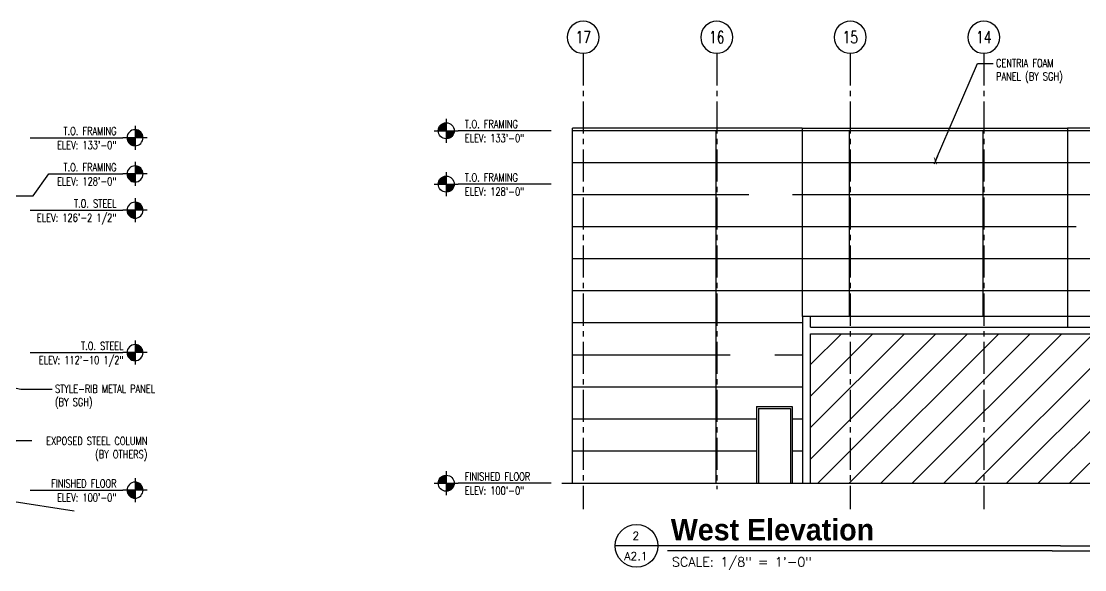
# Model space of a CAD drawing. Header units: inches. Extents: x 0 to 10293, y 0 to 4182.
# Drawn here: x 3804 to 4999, y 2339 to 2956 of the extents above; entities that cross this region are included whole.
import ezdxf
from ezdxf.enums import TextEntityAlignment as Align

# ---------------------------------------------------------------- set-up
doc = ezdxf.new("R2010")
doc.units = ezdxf.units.IN
doc.header["$LTSCALE"] = 48
doc.header["$MEASUREMENT"] = 0
doc.linetypes.add('CENTER2', pattern=[1.125, 0.75, -0.125, 0.125, -0.125])
doc.styles.add('BOLD', font='bold.shx', dxfattribs={"height": 18})
doc.styles.add('NOTATION', font='romans.shx', dxfattribs={"width": 0.75})
doc.styles.add('SIMPLEX', font='SIMPLEX.SHX')
doc.dimstyles.new('AVANT$7', dxfattribs={"dimscale": 96, "dimtxt": 0.09375, "dimasz": 0.078125, "dimexe": 0.0625, "dimexo": 0.046875, "dimgap": 0.03125, "dimtad": 0, "dimdec": 3, "dimrnd": 0.125, "dimzin": 15, "dimdsep": 46, "dimlunit": 4, "dimtxsty": 'NOTATION', "dimblk1": 'AVATICK', "dimblk2": 'AVATICK', "dimsah": 1, "dimcen": 0.0625, "dimdle": 0.09375, "dimclrd": 256, "dimclre": 256, "dimclrt": 11, "dimaunit": 1, "dimadec": 0, "dimazin": 0, "dimtfac": 1.5, "dimtdec": 3, "dimtix": 1, "dimtmove": 1, "dimatfit": 3, "dimldrblk": 'AVATICK', "dimfxl": 0, "dimtvp": 1.25, "dimfrac": 2, "dimtolj": 1, "dimtzin": 15, "dimarcsym": 0})

# ---------------------------------------------------------------- blocks, each defined once
blk = doc.blocks.new('STDTITLE')
at = {"color": 5}
blk.add_line((10.421, 0), (0, 0), dxfattribs=at)
at = {"color": 4}
blk.add_line((10.225, -0.12), (1.227, -0.12), dxfattribs=at)
at = {"color": 5}
blk.add_circle((0.5, 0), 0.5, dxfattribs=at)
at = {"color": 4, "flags": 12}
for tag, p, height, style in [('TITLE2', (1.302, 0.78), 0.5, 'BOLD'), ('TITLE1', (1.302, 0.128), 0.5, 'BOLD'), ('SCALE', (1.326, -0.486), 0.219, 'SIMPLEX')]:
    blk.add_attdef(tag, p, '', height=height, dxfattribs=dict(at, style=style))
at = {"color": 4, "style": 'SIMPLEX', "flags": 12}
for tag, p in [('INFORMATION3', (10.222, 0.791)), ('INFORMATION2', (10.222, 0.462)), ('INFORMATION1', (10.222, 0.133))]:
    blk.add_attdef(tag, text='', height=0.188, dxfattribs=at).set_placement(p, align=Align.RIGHT)
blk.add_attdef('DETNO', text='', height=0.188, dxfattribs=at).set_placement((0.484, 0.142), align=Align.CENTER)
blk.add_attdef('SHTNO', text='', height=0.188, dxfattribs=at).set_placement((0.484, -0.145), align=Align.TOP_CENTER)
blk = doc.blocks.new('AVATICK')
blk.add_line((-1, 0), (0.63, 0))
at = {"const_width": 0.141}
blk.add_lwpolyline([(0.47, 0.47), (-0.47, -0.47)], dxfattribs=at)
blk = doc.blocks.new('COLNUMC')
at = {"linetype": 'Continuous'}
blk.add_circle((0, 0), 0.5, dxfattribs=at)
at = {"linetype": 'Continuous', "style": 'SIMPLEX', "width": 0.75}
blk.add_attdef('COLUMN', text='', height=0.375, dxfattribs=at).set_placement((0, 0), align=Align.MIDDLE)
blk = doc.blocks.new('TARGET')
for p, q in [((0, 0.75), (0, -0.75)), ((-0.75, 0), (0.75, 0)), ((-0.5, 0.021), (0, 0.021)), ((-0.498, 0.042), (0, 0.042)), ((-0.496, 0.063), (0, 0.063)), ((-0.493, 0.083), (0, 0.083)), ((-0.489, 0.104), (0, 0.104)), ((-0.484, 0.125), (0, 0.125)), ((-0.478, 0.146), (0, 0.146)), ((-0.471, 0.167), (0, 0.167)), ((-0.464, 0.188), (0, 0.188)), ((-0.455, 0.208), (0, 0.208)), ((-0.444, 0.229), (0, 0.229)), ((-0.433, 0.25), (0, 0.25)), ((-0.42, 0.271), (0, 0.271)), ((-0.406, 0.292), (0, 0.292)), ((-0.39, 0.313), (0, 0.313)), ((-0.373, 0.333), (0, 0.333)), ((-0.353, 0.354), (0, 0.354)), ((-0.331, 0.375), (0, 0.375)), ((-0.305, 0.396), (0, 0.396)), ((-0.276, 0.417), (0, 0.417)), ((-0.242, 0.438), (0, 0.438)), ((-0.2, 0.458), (0, 0.458)), ((-0.143, 0.479), (0, 0.479)), ((0, 0), (0.5, 0)), ((0, 0), (0.5, 0)), ((0.5, -0.021), (0, -0.021)), ((0.498, -0.042), (0, -0.042)), ((0.496, -0.063), (0, -0.063)), ((0.493, -0.083), (0, -0.083)), ((0.489, -0.104), (0, -0.104)), ((0.484, -0.125), (0, -0.125)), ((0.478, -0.146), (0, -0.146)), ((0.471, -0.167), (0, -0.167)), ((0.464, -0.188), (0, -0.188)), ((0.455, -0.208), (0, -0.208)), ((0.444, -0.229), (0, -0.229)), ((0.433, -0.25), (0, -0.25)), ((0.42, -0.271), (0, -0.271)), ((0.406, -0.292), (0, -0.292)), ((0.39, -0.313), (0, -0.313)), ((0.373, -0.333), (0, -0.333)), ((0.353, -0.354), (0, -0.354)), ((0.331, -0.375), (0, -0.375)), ((0.305, -0.396), (0, -0.396)), ((0.276, -0.417), (0, -0.417)), ((0.242, -0.438), (0, -0.438)), ((0.2, -0.458), (0, -0.458)), ((0.143, -0.479), (0, -0.479))]:
    blk.add_line(p, q)
blk.add_circle((0, 0), 0.5)

msp = doc.modelspace()

# ---------------------------------------------------------------- hatches: boundary and pattern name
h = msp.add_hatch()
h.set_pattern_fill('ANSI31', color=256, scale=200, style=0)
h.paths.add_polyline_path([(6772.79888, 2604.55402), (6548.20191, 2604.55402), (6548.20191, 2436.55402), (6772.79888, 2436.55402)])
h.paths.add_polyline_path([(6548.20191, 2604.55402), (6385.73452, 2604.55402), (6385.73452, 2436.55402), (6548.20191, 2436.55402)])
h.paths.add_polyline_path([(6385.73452, 2604.55402), (6235.73452, 2604.55402), (6235.73452, 2436.55402), (6385.73452, 2436.55402)])
h.paths.add_polyline_path([(6235.73452, 2604.55402), (6085.73452, 2604.55402), (6085.73452, 2436.55402), (6235.73452, 2436.55402)])
h.paths.add_polyline_path([(6085.73452, 2604.55402), (5935.73452, 2604.55402), (5935.73452, 2436.55402), (6085.73452, 2436.55402)])
h.paths.add_polyline_path([(5935.73452, 2604.55402), (5785.73452, 2604.55402), (5785.73452, 2436.55402), (5935.73452, 2436.55402)])
h.paths.add_polyline_path([(5785.73452, 2604.55402), (5635.73452, 2604.55402), (5635.73452, 2436.55402), (5785.73452, 2436.55402)])
h.paths.add_polyline_path([(5635.73452, 2604.55402), (5485.73452, 2604.55402), (5485.73452, 2436.55402), (5635.73452, 2436.55402)])
h.paths.add_polyline_path([(5485.73452, 2604.55402), (5335.73452, 2604.55402), (5335.73452, 2436.55402), (5485.73452, 2436.55402)])
h.paths.add_polyline_path([(5185.73452, 2604.55402), (5035.73452, 2604.55402), (5035.73452, 2436.55402), (5185.73452, 2436.55402)])
h.paths.add_polyline_path([(5335.73452, 2604.55402), (5185.73452, 2604.55402), (5185.73452, 2436.55402), (5335.73452, 2436.55402)])
h.paths.add_polyline_path([(5035.73452, 2604.55402), (4885.73452, 2604.55402), (4885.73452, 2436.55402), (5035.73452, 2436.55402)])
h.paths.add_polyline_path([(4885.73452, 2604.55402), (4735.73452, 2604.55402), (4735.73452, 2436.55402), (4885.73452, 2436.55402)])
h.paths.add_polyline_path([(4735.73452, 2604.55402), (4691.10952, 2604.55402), (4691.10952, 2436.55402), (4735.73452, 2436.55402)])
h.paths.add_polyline_path([(5687.07521, 2537.1139), (5881.86093, 2537.1139), (5881.86093, 2510.1139), (5687.07521, 2510.1139)], flags=9)

# ---------------------------------------------------------------- linework, layer by layer
at = {"linetype": 'CENTER2'}
for p, q in [((4435.73452, 2919.54508), (4435.73452, 2407.3828)), ((4585.73452, 2919.54508), (4585.73452, 2429.68663)), ((4735.73452, 2919.54508), (4735.73452, 2407.3828)), ((4885.73452, 2919.54508), (4885.73452, 2407.3828))]:
    msp.add_line(p, q, dxfattribs=at)
for p, q in [((4399.73452, 2832.55402), (4295.35208, 2832.55402)), ((4423.73452, 2436.55402), (4423.73452, 2835.54508)), ((4681.73452, 2835.54508), (4423.73452, 2835.54508)), ((5038.60952, 2832.55402), (4423.73452, 2832.55402)), ((4584.98452, 2436.55402), (4584.98452, 2832.55402)), ((4681.73452, 2835.54508), (4681.73452, 2623.98791)), ((4681.73452, 2835.54508), (4979.65937, 2835.54508)), ((4734.98452, 2623.98791), (4734.98452, 2832.55402)), ((4884.98452, 2623.98791), (4884.98452, 2832.55402)), ((5038.60952, 2835.54508), (4979.65937, 2835.54508)), ((4979.65937, 2835.54508), (4979.65937, 2611.98791)), ((3814.34769, 2824.73939), (3918.73013, 2824.73939)), ((5038.60952, 2796.55402), (4423.73452, 2796.55402)), ((3817.63023, 2759.48634), (3835.30257, 2783.98334)), ((3835.30257, 2783.98334), (3918.73013, 2783.98334)), ((4399.73452, 2772.55402), (4295.35208, 2772.55402)), ((4621.78006, 2760.55402), (4423.73452, 2760.55402)), ((5038.60952, 2760.55402), (4670.93626, 2760.55402)), ((3741.49769, 2759.48634), (3817.63023, 2759.48634)), ((3814.34769, 2743.23939), (3918.73013, 2743.23939)), ((4989.69657, 2724.55402), (4423.73452, 2724.55402)), ((5038.60952, 2688.55402), (4423.73452, 2688.55402)), ((5038.60952, 2652.55402), (4423.73452, 2652.55402)), ((4682.33149, 2616.55402), (4423.73452, 2616.55402)), ((5038.60952, 2623.98791), (4681.73452, 2623.98791)), ((4682.48452, 2436.55402), (4682.48452, 2623.98791)), ((4691.10952, 2623.98791), (4682.48452, 2623.98791)), ((4691.10952, 2611.98791), (4691.10952, 2623.98791)), ((4691.10952, 2611.98791), (7048.58149, 2611.98791)), ((4691.10952, 2436.55402), (4691.10952, 2604.55402)), ((4691.10952, 2604.55402), (7048.58149, 2604.55402)), ((3814.34769, 2583.23939), (3918.73013, 2583.23939)), ((4600.73587, 2580.55402), (4423.73452, 2580.55402)), ((4682.33149, 2580.55402), (4651.07015, 2580.55402)), ((4682.33149, 2544.55402), (4423.73452, 2544.55402)), ((4630.48457, 2522.55402), (4630.48457, 2436.55402)), ((4630.48457, 2522.55402), (4670.48452, 2522.55402)), ((4670.48452, 2522.55402), (4670.48452, 2436.55402)), ((4632.48457, 2520.55402), (4632.48457, 2436.55402)), ((4632.48457, 2520.55402), (4668.48452, 2520.55402)), ((4668.48452, 2520.55402), (4668.48452, 2436.55402)), ((4630.48457, 2508.55402), (4423.73452, 2508.55402)), ((4682.33149, 2508.55402), (4670.48452, 2508.55402)), ((4630.48457, 2472.55402), (4423.73452, 2472.55402)), ((4682.33149, 2472.55402), (4670.48452, 2472.55402)), ((3814.34769, 2428.73939), (3918.73013, 2428.73939)), ((4399.73452, 2436.55402), (4295.35208, 2436.55402)), ((4411.73452, 2436.55402), (7100.8441, 2436.55402)), ((3791.72269, 2416.73939), (3863.92254, 2405.44028))]:
    msp.add_line(p, q)
at = {"layer": 'Defpoints'}
for p, q in [((4971.92353, 2366.17692), (7063.56895, 2366.17692)), ((4962.501, 2360.42464), (7063.56895, 2360.42464))]:
    msp.add_line(p, q, dxfattribs=at)

# ---------------------------------------------------------------- block references
ref = msp.add_blockref('COLNUMC', (4435.73452, 2937.54508), dxfattribs=dict(xscale=-36, yscale=36, zscale=36))
ref.add_attrib('COLUMN', '17', dxfattribs={"linetype": 'Continuous', "height": 13.5, "style": 'SIMPLEX', "width": 0.75}).set_placement((4435.73452, 2937.54508), align=Align.MIDDLE)
ref = msp.add_blockref('COLNUMC', (4585.73452, 2937.54508), dxfattribs=dict(xscale=-36, yscale=36, zscale=36))
ref.add_attrib('COLUMN', '16', dxfattribs={"linetype": 'Continuous', "height": 13.5, "style": 'SIMPLEX', "width": 0.75}).set_placement((4585.73452, 2937.54508), align=Align.MIDDLE)
ref = msp.add_blockref('COLNUMC', (4735.73452, 2937.54508), dxfattribs=dict(xscale=-36, yscale=36, zscale=36))
ref.add_attrib('COLUMN', '15', dxfattribs={"linetype": 'Continuous', "height": 13.5, "style": 'SIMPLEX', "width": 0.75}).set_placement((4735.73452, 2937.54508), align=Align.MIDDLE)
ref = msp.add_blockref('COLNUMC', (4885.73452, 2937.54508), dxfattribs=dict(xscale=-36, yscale=36, zscale=36))
ref.add_attrib('COLUMN', '14', dxfattribs={"linetype": 'Continuous', "height": 13.5, "style": 'SIMPLEX', "width": 0.75}).set_placement((4885.73452, 2937.54508), align=Align.MIDDLE)
at = {"yscale": 18, "zscale": 18}
for p, xscale in [((4281.85208, 2832.55402), 18), ((3932.23013, 2824.73939), -18), ((3932.23013, 2783.98334), -18), ((4281.85208, 2772.55402), 18), ((3932.23013, 2743.23939), -18), ((3932.23013, 2583.23939), -18), ((4281.85208, 2436.55402), 18), ((3932.23013, 2428.73939), -18)]:
    msp.add_blockref('TARGET', p, dxfattribs=dict(at, xscale=xscale))
at = {"layer": 'Defpoints'}
ref = msp.add_blockref('STDTITLE', (4471.6937, 2366.17692), dxfattribs=dict(at, xscale=48, yscale=48, zscale=48))
ref.add_attrib('DETNO', '2', dxfattribs={"layer": '0', "color": 4, "height": 9.0036, "style": 'SIMPLEX', "flags": 12}).set_placement((4494.94682, 2372.96915), align=Align.CENTER)
ref.add_attrib('SHTNO', 'A2.1', dxfattribs={"layer": '0', "color": 4, "height": 9.0036, "style": 'SIMPLEX', "flags": 12}).set_placement((4494.94682, 2359.20473), align=Align.TOP_CENTER)
ref.add_attrib('TITLE1', 'West Elevation', (4534.17966, 2372.33899), dxfattribs={"layer": '0', "color": 4, "height": 24.0096, "style": 'BOLD', "flags": 12})
ref.add_attrib('SCALE', 'SCALE: 1/8" = 1\'-0"', (4535.32804, 2342.84735), dxfattribs={"layer": '0', "color": 4, "height": 10.5042, "style": 'SIMPLEX', "flags": 12})

# ---------------------------------------------------------------- texts
at = {"char_height": 9, "style": 'NOTATION'}
for s, insert, width, attachment_point in [('{\\Fsimplex.shx|c0;CENTRIA FOAM\\PP\\Fsimplex.shx|c1;ANEL\\Fsimplex.shx|c0; }(BY SGH)', (4899.48163, 2913.09032), 122.875, 1), ('T.O. FRAMING', (4302.68313, 2844.54778), 112.1875, 1), ('T.O. FRAMING', (3911.39908, 2836.73315), 112.1875, 3), ('ELEV: 133\'-0"', (3911.39908, 2820.88071), 112.1875, 3), ('ELEV: 133\'-0"', (4302.68313, 2828.69534), 112.1875, 1), ('T.O. FRAMING', (3911.39908, 2795.9771), 112.1875, 3), ('T.O. FRAMING', (4302.68313, 2784.54778), 112.1875, 1), ('ELEV: 128\'-0"', (3911.39908, 2780.12466), 112.1875, 3), ('ELEV: 128\'-0"', (4302.68313, 2768.69534), 112.1875, 1), ('T.O. STEEL', (3911.39908, 2755.23315), 112.1875, 3), ('ELEV: 126\'-2 1/2"', (3911.39908, 2739.38071), 112.1875, 3), ('T.O. STEEL', (3919.34092, 2595.23315), 112.1875, 3), ('ELEV: 112\'-10 1/2"', (3919.34092, 2579.38071), 112.1875, 3), ('{\\Fsimplex.shx|c0;STYLE-RIB\\Fsimplex.shx|c1; METAL PANEL\\Fsimplex.shx|c0; }(BY SGH)', (3842.35826, 2547.14114), 122.875, 1), ('EXPOSED STEEL COLUMN\\P(BY OTHERS)', (3946.10131, 2488.50815), 139.1875, 3), ('FINISHED FLOOR', (3911.39908, 2440.73315), 112.1875, 3), ('FINISHED FLOOR', (4302.68313, 2448.54778), 112.1875, 1), ('ELEV: 100\'-0"', (4302.68313, 2432.69534), 112.1875, 1), ('ELEV: 100\'-0"', (3911.39908, 2424.88071), 112.1875, 3)]:
    msp.add_mtext(s, dxfattribs=dict(at, insert=insert, width=width, attachment_point=attachment_point))

# ---------------------------------------------------------------- leaders
for points in [[(4831.43573, 2798.64109), (4878.78982, 2908.26865), (4896.33969, 2908.26865)], [(3693.49769, 2565.22346), (3804.11657, 2542.31947), (3839.21631, 2542.31947)], [(3783.3294, 2457.19596), (3798.84139, 2484.48952), (3816.39126, 2484.48952)]]:
    msp.add_leader(points, dimstyle='AVANT$7', override={"dimscale": 24, "dimasz": 0.25})

doc.saveas('drawing.dxf')
